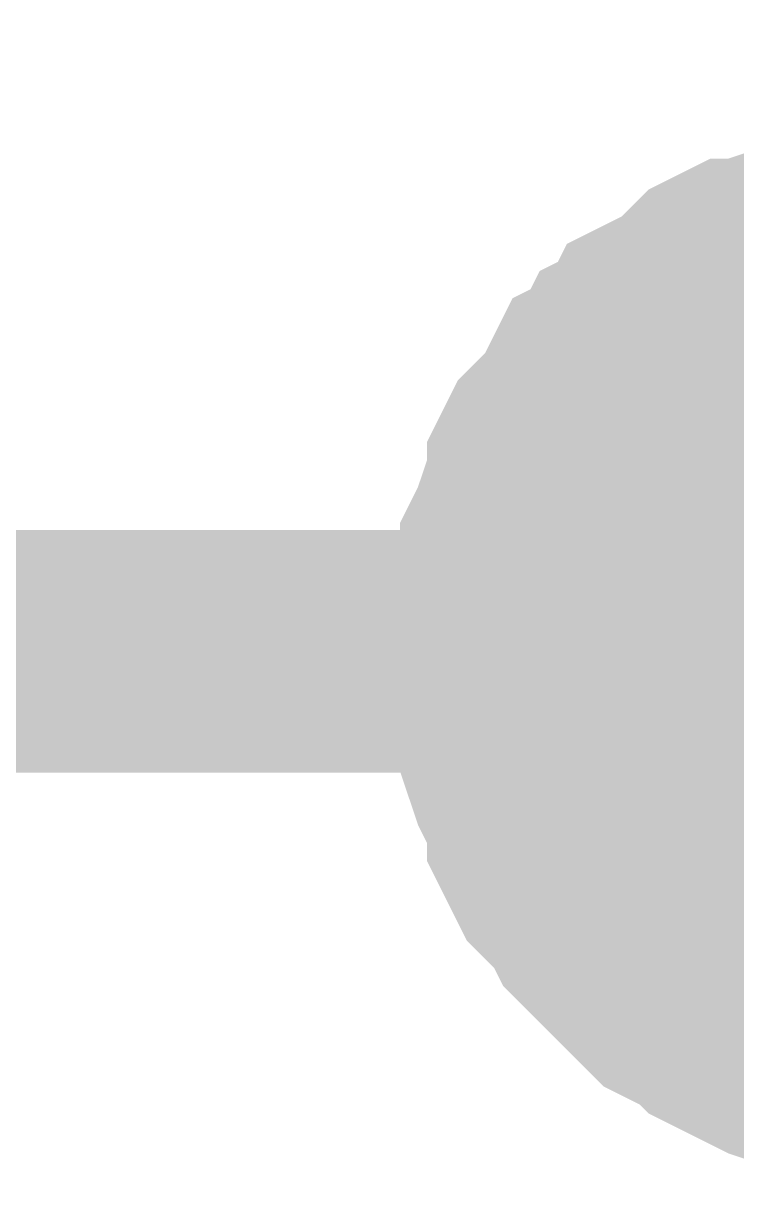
# Model space of a CAD drawing. Header units: inches. Extents: x 0 to 594, y 0 to 420.
# Drawn here: x 293.899 to 294.78, y 341.828 to 343.269 of the extents above; entities that cross this region are included whole.
import ezdxf

# ---------------------------------------------------------------- set-up
doc = ezdxf.new("R2010")
doc.units = ezdxf.units.IN
doc.layers.add('Sheet', color=255, linetype='Continuous')

msp = doc.modelspace()

# ---------------------------------------------------------------- linework, layer by layer
at = {"layer": 'Sheet'}
for points in [[(287.5032, 382.4952, 0.2997, 0.2997, 0), (295.0066, 382.4952, 0.2997, 0.2997, 0), (295.0066, 342.4931, 0.2997, 0.2997, 0), (287.5032, 342.4931, 0.2997, 0.2997, 0)], [(294.5026, 342.4931, 0.2997, 0.2997, 0), (294.5026, 342.5155, 0.2997, 0.2997, 0), (294.5026, 342.5491, 0.2997, 0.2997, 0), (294.5138, 342.5715, 0.2997, 0.2997, 0), (294.5138, 342.5939, 0.2997, 0.2997, 0), (294.5138, 342.6163, 0.2997, 0.2997, 0), (294.525, 342.6387, 0.2997, 0.2997, 0), (294.5362, 342.6722, 0.2997, 0.2997, 0), (294.5474, 342.6946, 0.2997, 0.2997, 0), (294.5474, 342.717, 0.2997, 0.2997, 0), (294.5586, 342.7394, 0.2997, 0.2997, 0), (294.5698, 342.7506, 0.2997, 0.2997, 0), (294.5922, 342.773, 0.2997, 0.2997, 0), (294.6034, 342.7954, 0.2997, 0.2997, 0), (294.6146, 342.8178, 0.2997, 0.2997, 0), (294.637, 342.829, 0.2997, 0.2997, 0), (294.6482, 342.8514, 0.2997, 0.2997, 0), (294.6706, 342.8626, 0.2997, 0.2997, 0), (294.6818, 342.885, 0.2997, 0.2997, 0), (294.7042, 342.8962, 0.2997, 0.2997, 0), (294.7266, 342.9074, 0.2997, 0.2997, 0), (294.749, 342.9298, 0.2997, 0.2997, 0), (294.7602, 342.941, 0.2997, 0.2997, 0), (294.7826, 342.9522, 0.2997, 0.2997, 0), (294.805, 342.9522, 0.2997, 0.2997, 0), (294.8274, 342.9634, 0.2997, 0.2997, 0), (294.861, 342.9746, 0.2997, 0.2997, 0), (294.8834, 342.9858, 0.2997, 0.2997, 0), (294.9058, 342.9858, 0.2997, 0.2997, 0), (294.9282, 342.9858, 0.2997, 0.2997, 0), (294.9506, 342.997, 0.2997, 0.2997, 0)], [(294.5026, 342.4931, 0.2997, 0.2997, 0), (294.5026, 342.5155, 0.2997, 0.2997, 0), (294.5026, 342.5491, 0.2997, 0.2997, 0), (294.5138, 342.5715, 0.2997, 0.2997, 0), (294.5138, 342.5939, 0.2997, 0.2997, 0), (294.5138, 342.6163, 0.2997, 0.2997, 0), (294.525, 342.6387, 0.2997, 0.2997, 0), (294.5362, 342.6722, 0.2997, 0.2997, 0), (294.5474, 342.6946, 0.2997, 0.2997, 0), (294.5474, 342.717, 0.2997, 0.2997, 0), (294.5586, 342.7394, 0.2997, 0.2997, 0), (294.5698, 342.7506, 0.2997, 0.2997, 0), (294.5922, 342.773, 0.2997, 0.2997, 0), (294.6034, 342.7954, 0.2997, 0.2997, 0), (294.6146, 342.8178, 0.2997, 0.2997, 0), (294.637, 342.829, 0.2997, 0.2997, 0), (294.6482, 342.8514, 0.2997, 0.2997, 0), (294.6706, 342.8626, 0.2997, 0.2997, 0), (294.6818, 342.885, 0.2997, 0.2997, 0), (294.7042, 342.8962, 0.2997, 0.2997, 0), (294.7266, 342.9074, 0.2997, 0.2997, 0), (294.749, 342.9298, 0.2997, 0.2997, 0), (294.7602, 342.941, 0.2997, 0.2997, 0), (294.7826, 342.9522, 0.2997, 0.2997, 0), (294.805, 342.9522, 0.2997, 0.2997, 0), (294.8274, 342.9634, 0.2997, 0.2997, 0), (294.861, 342.9746, 0.2997, 0.2997, 0), (294.8834, 342.9858, 0.2997, 0.2997, 0), (294.9058, 342.9858, 0.2997, 0.2997, 0), (294.9282, 342.9858, 0.2997, 0.2997, 0), (294.9506, 342.997, 0.2997, 0.2997, 0)], [(294.5026, 342.4931, 0.2997, 0.2997, 0), (294.5026, 342.5155, 0.2997, 0.2997, 0), (294.5026, 342.5491, 0.2997, 0.2997, 0), (294.5138, 342.5715, 0.2997, 0.2997, 0), (294.5138, 342.5939, 0.2997, 0.2997, 0), (294.5138, 342.6163, 0.2997, 0.2997, 0), (294.525, 342.6387, 0.2997, 0.2997, 0), (294.5362, 342.6722, 0.2997, 0.2997, 0), (294.5474, 342.6946, 0.2997, 0.2997, 0), (294.5474, 342.717, 0.2997, 0.2997, 0), (294.5586, 342.7394, 0.2997, 0.2997, 0), (294.5698, 342.7506, 0.2997, 0.2997, 0), (294.5922, 342.773, 0.2997, 0.2997, 0), (294.6034, 342.7954, 0.2997, 0.2997, 0), (294.6146, 342.8178, 0.2997, 0.2997, 0), (294.637, 342.829, 0.2997, 0.2997, 0), (294.6482, 342.8514, 0.2997, 0.2997, 0), (294.6706, 342.8626, 0.2997, 0.2997, 0), (294.6818, 342.885, 0.2997, 0.2997, 0), (294.7042, 342.8962, 0.2997, 0.2997, 0), (294.7266, 342.9074, 0.2997, 0.2997, 0), (294.749, 342.9298, 0.2997, 0.2997, 0), (294.7602, 342.941, 0.2997, 0.2997, 0), (294.7826, 342.9522, 0.2997, 0.2997, 0), (294.805, 342.9522, 0.2997, 0.2997, 0), (294.8274, 342.9634, 0.2997, 0.2997, 0), (294.861, 342.9746, 0.2997, 0.2997, 0), (294.8834, 342.9858, 0.2997, 0.2997, 0), (294.9058, 342.9858, 0.2997, 0.2997, 0), (294.9282, 342.9858, 0.2997, 0.2997, 0), (294.9506, 342.997, 0.2997, 0.2997, 0)], [(294.5026, 342.4931, 0.2997, 0.2997, 0), (294.5026, 342.5155, 0.2997, 0.2997, 0), (294.5026, 342.5491, 0.2997, 0.2997, 0), (294.5138, 342.5715, 0.2997, 0.2997, 0), (294.5138, 342.5939, 0.2997, 0.2997, 0), (294.5138, 342.6163, 0.2997, 0.2997, 0), (294.525, 342.6387, 0.2997, 0.2997, 0), (294.5362, 342.6722, 0.2997, 0.2997, 0), (294.5474, 342.6946, 0.2997, 0.2997, 0), (294.5474, 342.717, 0.2997, 0.2997, 0), (294.5586, 342.7394, 0.2997, 0.2997, 0), (294.5698, 342.7506, 0.2997, 0.2997, 0), (294.5922, 342.773, 0.2997, 0.2997, 0), (294.6034, 342.7954, 0.2997, 0.2997, 0), (294.6146, 342.8178, 0.2997, 0.2997, 0), (294.637, 342.829, 0.2997, 0.2997, 0), (294.6482, 342.8514, 0.2997, 0.2997, 0), (294.6706, 342.8626, 0.2997, 0.2997, 0), (294.6818, 342.885, 0.2997, 0.2997, 0), (294.7042, 342.8962, 0.2997, 0.2997, 0), (294.7266, 342.9074, 0.2997, 0.2997, 0), (294.749, 342.9298, 0.2997, 0.2997, 0), (294.7602, 342.941, 0.2997, 0.2997, 0), (294.7826, 342.9522, 0.2997, 0.2997, 0), (294.805, 342.9522, 0.2997, 0.2997, 0), (294.8274, 342.9634, 0.2997, 0.2997, 0), (294.861, 342.9746, 0.2997, 0.2997, 0), (294.8834, 342.9858, 0.2997, 0.2997, 0), (294.9058, 342.9858, 0.2997, 0.2997, 0), (294.9282, 342.9858, 0.2997, 0.2997, 0), (294.9506, 342.997, 0.2997, 0.2997, 0)], [(294.5026, 342.4931, 0.0991, 0.0991, 0), (294.5026, 342.5155, 0.0991, 0.0991, 0), (294.5026, 342.5491, 0.0991, 0.0991, 0), (294.5138, 342.5715, 0.0991, 0.0991, 0), (294.5138, 342.5939, 0.0991, 0.0991, 0), (294.5138, 342.6163, 0.0991, 0.0991, 0), (294.525, 342.6387, 0.0991, 0.0991, 0), (294.5362, 342.6722, 0.0991, 0.0991, 0), (294.5474, 342.6946, 0.0991, 0.0991, 0), (294.5474, 342.717, 0.0991, 0.0991, 0), (294.5586, 342.7394, 0.0991, 0.0991, 0), (294.5698, 342.7506, 0.0991, 0.0991, 0), (294.5922, 342.773, 0.0991, 0.0991, 0), (294.6034, 342.7954, 0.0991, 0.0991, 0), (294.6146, 342.8178, 0.0991, 0.0991, 0), (294.637, 342.829, 0.0991, 0.0991, 0), (294.6482, 342.8514, 0.0991, 0.0991, 0), (294.6706, 342.8626, 0.0991, 0.0991, 0), (294.6818, 342.885, 0.0991, 0.0991, 0), (294.7042, 342.8962, 0.0991, 0.0991, 0), (294.7266, 342.9074, 0.0991, 0.0991, 0), (294.749, 342.9298, 0.0991, 0.0991, 0), (294.7602, 342.941, 0.0991, 0.0991, 0), (294.7826, 342.9522, 0.0991, 0.0991, 0), (294.805, 342.9522, 0.0991, 0.0991, 0), (294.8274, 342.9634, 0.0991, 0.0991, 0), (294.861, 342.9746, 0.0991, 0.0991, 0)], [(294.5026, 342.4931, 0.0991, 0.0991, 0), (294.5026, 342.5155, 0.0991, 0.0991, 0), (294.5026, 342.5491, 0.0991, 0.0991, 0), (294.5138, 342.5715, 0.0991, 0.0991, 0), (294.5138, 342.5939, 0.0991, 0.0991, 0), (294.5138, 342.6163, 0.0991, 0.0991, 0), (294.525, 342.6387, 0.0991, 0.0991, 0), (294.5362, 342.6722, 0.0991, 0.0991, 0), (294.5474, 342.6946, 0.0991, 0.0991, 0), (294.5474, 342.717, 0.0991, 0.0991, 0), (294.5586, 342.7394, 0.0991, 0.0991, 0), (294.5698, 342.7506, 0.0991, 0.0991, 0), (294.5922, 342.773, 0.0991, 0.0991, 0), (294.6034, 342.7954, 0.0991, 0.0991, 0), (294.6146, 342.8178, 0.0991, 0.0991, 0), (294.637, 342.829, 0.0991, 0.0991, 0), (294.6482, 342.8514, 0.0991, 0.0991, 0), (294.6706, 342.8626, 0.0991, 0.0991, 0), (294.6818, 342.885, 0.0991, 0.0991, 0), (294.7042, 342.8962, 0.0991, 0.0991, 0), (294.7266, 342.9074, 0.0991, 0.0991, 0), (294.749, 342.9298, 0.0991, 0.0991, 0), (294.7602, 342.941, 0.0991, 0.0991, 0), (294.7826, 342.9522, 0.0991, 0.0991, 0), (294.805, 342.9522, 0.0991, 0.0991, 0), (294.8274, 342.9634, 0.0991, 0.0991, 0), (294.861, 342.9746, 0.0991, 0.0991, 0)], [(294.5026, 342.4931, 0.0991, 0.0991, 0), (294.5026, 342.5155, 0.0991, 0.0991, 0), (294.5026, 342.5491, 0.0991, 0.0991, 0), (294.5138, 342.5715, 0.0991, 0.0991, 0), (294.5138, 342.5939, 0.0991, 0.0991, 0), (294.5138, 342.6163, 0.0991, 0.0991, 0), (294.525, 342.6387, 0.0991, 0.0991, 0), (294.5362, 342.6722, 0.0991, 0.0991, 0), (294.5474, 342.6946, 0.0991, 0.0991, 0), (294.5474, 342.717, 0.0991, 0.0991, 0), (294.5586, 342.7394, 0.0991, 0.0991, 0), (294.5698, 342.7506, 0.0991, 0.0991, 0), (294.5922, 342.773, 0.0991, 0.0991, 0), (294.6034, 342.7954, 0.0991, 0.0991, 0), (294.6146, 342.8178, 0.0991, 0.0991, 0), (294.637, 342.829, 0.0991, 0.0991, 0), (294.6482, 342.8514, 0.0991, 0.0991, 0), (294.6706, 342.8626, 0.0991, 0.0991, 0), (294.6818, 342.885, 0.0991, 0.0991, 0), (294.7042, 342.8962, 0.0991, 0.0991, 0), (294.7266, 342.9074, 0.0991, 0.0991, 0), (294.749, 342.9298, 0.0991, 0.0991, 0), (294.7602, 342.941, 0.0991, 0.0991, 0), (294.7826, 342.9522, 0.0991, 0.0991, 0), (294.805, 342.9522, 0.0991, 0.0991, 0), (294.8274, 342.9634, 0.0991, 0.0991, 0), (294.861, 342.9746, 0.0991, 0.0991, 0)], [(294.5026, 342.4931, 0.0991, 0.0991, 0), (294.5026, 342.5155, 0.0991, 0.0991, 0), (294.5026, 342.5491, 0.0991, 0.0991, 0), (294.5138, 342.5715, 0.0991, 0.0991, 0), (294.5138, 342.5939, 0.0991, 0.0991, 0), (294.5138, 342.6163, 0.0991, 0.0991, 0), (294.525, 342.6387, 0.0991, 0.0991, 0), (294.5362, 342.6722, 0.0991, 0.0991, 0), (294.5474, 342.6946, 0.0991, 0.0991, 0), (294.5474, 342.717, 0.0991, 0.0991, 0), (294.5586, 342.7394, 0.0991, 0.0991, 0), (294.5698, 342.7506, 0.0991, 0.0991, 0), (294.5922, 342.773, 0.0991, 0.0991, 0), (294.6034, 342.7954, 0.0991, 0.0991, 0), (294.6146, 342.8178, 0.0991, 0.0991, 0), (294.637, 342.829, 0.0991, 0.0991, 0), (294.6482, 342.8514, 0.0991, 0.0991, 0), (294.6706, 342.8626, 0.0991, 0.0991, 0), (294.6818, 342.885, 0.0991, 0.0991, 0), (294.7042, 342.8962, 0.0991, 0.0991, 0), (294.7266, 342.9074, 0.0991, 0.0991, 0), (294.749, 342.9298, 0.0991, 0.0991, 0), (294.7602, 342.941, 0.0991, 0.0991, 0), (294.7826, 342.9522, 0.0991, 0.0991, 0), (294.805, 342.9522, 0.0991, 0.0991, 0), (294.8274, 342.9634, 0.0991, 0.0991, 0), (294.861, 342.9746, 0.0991, 0.0991, 0)], [(294.9506, 341.9779, 0.2997, 0.2997, 0), (294.9282, 341.9891, 0.2997, 0.2997, 0), (294.9058, 341.9891, 0.2997, 0.2997, 0), (294.8834, 341.9891, 0.2997, 0.2997, 0), (294.861, 342.0003, 0.2997, 0.2997, 0), (294.8274, 342.0115, 0.2997, 0.2997, 0), (294.805, 342.0227, 0.2997, 0.2997, 0), (294.7826, 342.0339, 0.2997, 0.2997, 0), (294.7602, 342.0451, 0.2997, 0.2997, 0), (294.749, 342.0563, 0.2997, 0.2997, 0), (294.7266, 342.0675, 0.2997, 0.2997, 0), (294.7042, 342.0787, 0.2997, 0.2997, 0), (294.6818, 342.1011, 0.2997, 0.2997, 0), (294.6706, 342.1123, 0.2997, 0.2997, 0), (294.6482, 342.1347, 0.2997, 0.2997, 0), (294.637, 342.1459, 0.2997, 0.2997, 0), (294.6146, 342.1683, 0.2997, 0.2997, 0), (294.6034, 342.1907, 0.2997, 0.2997, 0), (294.5922, 342.2019, 0.2997, 0.2997, 0), (294.5698, 342.2243, 0.2997, 0.2997, 0), (294.5586, 342.2467, 0.2997, 0.2997, 0), (294.5474, 342.2691, 0.2997, 0.2997, 0), (294.5474, 342.2915, 0.2997, 0.2997, 0), (294.5362, 342.3139, 0.2997, 0.2997, 0), (294.525, 342.3363, 0.2997, 0.2997, 0), (294.5138, 342.3699, 0.2997, 0.2997, 0), (294.5138, 342.3923, 0.2997, 0.2997, 0), (294.5138, 342.4147, 0.2997, 0.2997, 0), (294.5026, 342.4371, 0.2997, 0.2997, 0), (294.5026, 342.4707, 0.2997, 0.2997, 0), (294.5026, 342.4931, 0.2997, 0.2997, 0)], [(294.5026, 342.4931, 0.2997, 0.2997, 0), (294.5026, 342.4931, 0.2997, 0.2997, 0)], [(294.9506, 341.9779, 0.2997, 0.2997, 0), (294.9282, 341.9891, 0.2997, 0.2997, 0), (294.9058, 341.9891, 0.2997, 0.2997, 0), (294.8834, 341.9891, 0.2997, 0.2997, 0), (294.861, 342.0003, 0.2997, 0.2997, 0), (294.8274, 342.0115, 0.2997, 0.2997, 0), (294.805, 342.0227, 0.2997, 0.2997, 0), (294.7826, 342.0339, 0.2997, 0.2997, 0), (294.7602, 342.0451, 0.2997, 0.2997, 0), (294.749, 342.0563, 0.2997, 0.2997, 0), (294.7266, 342.0675, 0.2997, 0.2997, 0), (294.7042, 342.0787, 0.2997, 0.2997, 0), (294.6818, 342.1011, 0.2997, 0.2997, 0), (294.6706, 342.1123, 0.2997, 0.2997, 0), (294.6482, 342.1347, 0.2997, 0.2997, 0), (294.637, 342.1459, 0.2997, 0.2997, 0), (294.6146, 342.1683, 0.2997, 0.2997, 0), (294.6034, 342.1907, 0.2997, 0.2997, 0), (294.5922, 342.2019, 0.2997, 0.2997, 0), (294.5698, 342.2243, 0.2997, 0.2997, 0), (294.5586, 342.2467, 0.2997, 0.2997, 0), (294.5474, 342.2691, 0.2997, 0.2997, 0), (294.5474, 342.2915, 0.2997, 0.2997, 0), (294.5362, 342.3139, 0.2997, 0.2997, 0), (294.525, 342.3363, 0.2997, 0.2997, 0), (294.5138, 342.3699, 0.2997, 0.2997, 0), (294.5138, 342.3923, 0.2997, 0.2997, 0), (294.5138, 342.4147, 0.2997, 0.2997, 0), (294.5026, 342.4371, 0.2997, 0.2997, 0), (294.5026, 342.4707, 0.2997, 0.2997, 0), (294.5026, 342.4931, 0.2997, 0.2997, 0)], [(294.5026, 342.4931, 0.2997, 0.2997, 0), (294.5026, 342.4931, 0.2997, 0.2997, 0)], [(294.9506, 341.9779, 0.2997, 0.2997, 0), (294.9282, 341.9891, 0.2997, 0.2997, 0), (294.9058, 341.9891, 0.2997, 0.2997, 0), (294.8834, 341.9891, 0.2997, 0.2997, 0), (294.861, 342.0003, 0.2997, 0.2997, 0), (294.8274, 342.0115, 0.2997, 0.2997, 0), (294.805, 342.0227, 0.2997, 0.2997, 0), (294.7826, 342.0339, 0.2997, 0.2997, 0), (294.7602, 342.0451, 0.2997, 0.2997, 0), (294.749, 342.0563, 0.2997, 0.2997, 0), (294.7266, 342.0675, 0.2997, 0.2997, 0), (294.7042, 342.0787, 0.2997, 0.2997, 0), (294.6818, 342.1011, 0.2997, 0.2997, 0), (294.6706, 342.1123, 0.2997, 0.2997, 0), (294.6482, 342.1347, 0.2997, 0.2997, 0), (294.637, 342.1459, 0.2997, 0.2997, 0), (294.6146, 342.1683, 0.2997, 0.2997, 0), (294.6034, 342.1907, 0.2997, 0.2997, 0), (294.5922, 342.2019, 0.2997, 0.2997, 0), (294.5698, 342.2243, 0.2997, 0.2997, 0), (294.5586, 342.2467, 0.2997, 0.2997, 0), (294.5474, 342.2691, 0.2997, 0.2997, 0), (294.5474, 342.2915, 0.2997, 0.2997, 0), (294.5362, 342.3139, 0.2997, 0.2997, 0), (294.525, 342.3363, 0.2997, 0.2997, 0), (294.5138, 342.3699, 0.2997, 0.2997, 0), (294.5138, 342.3923, 0.2997, 0.2997, 0), (294.5138, 342.4147, 0.2997, 0.2997, 0), (294.5026, 342.4371, 0.2997, 0.2997, 0), (294.5026, 342.4707, 0.2997, 0.2997, 0), (294.5026, 342.4931, 0.2997, 0.2997, 0)], [(294.5026, 342.4931, 0.2997, 0.2997, 0), (294.5026, 342.4931, 0.2997, 0.2997, 0)], [(294.9506, 341.9779, 0.2997, 0.2997, 0), (294.9282, 341.9891, 0.2997, 0.2997, 0), (294.9058, 341.9891, 0.2997, 0.2997, 0), (294.8834, 341.9891, 0.2997, 0.2997, 0), (294.861, 342.0003, 0.2997, 0.2997, 0), (294.8274, 342.0115, 0.2997, 0.2997, 0), (294.805, 342.0227, 0.2997, 0.2997, 0), (294.7826, 342.0339, 0.2997, 0.2997, 0), (294.7602, 342.0451, 0.2997, 0.2997, 0), (294.749, 342.0563, 0.2997, 0.2997, 0), (294.7266, 342.0675, 0.2997, 0.2997, 0), (294.7042, 342.0787, 0.2997, 0.2997, 0), (294.6818, 342.1011, 0.2997, 0.2997, 0), (294.6706, 342.1123, 0.2997, 0.2997, 0), (294.6482, 342.1347, 0.2997, 0.2997, 0), (294.637, 342.1459, 0.2997, 0.2997, 0), (294.6146, 342.1683, 0.2997, 0.2997, 0), (294.6034, 342.1907, 0.2997, 0.2997, 0), (294.5922, 342.2019, 0.2997, 0.2997, 0), (294.5698, 342.2243, 0.2997, 0.2997, 0), (294.5586, 342.2467, 0.2997, 0.2997, 0), (294.5474, 342.2691, 0.2997, 0.2997, 0), (294.5474, 342.2915, 0.2997, 0.2997, 0), (294.5362, 342.3139, 0.2997, 0.2997, 0), (294.525, 342.3363, 0.2997, 0.2997, 0), (294.5138, 342.3699, 0.2997, 0.2997, 0), (294.5138, 342.3923, 0.2997, 0.2997, 0), (294.5138, 342.4147, 0.2997, 0.2997, 0), (294.5026, 342.4371, 0.2997, 0.2997, 0), (294.5026, 342.4707, 0.2997, 0.2997, 0), (294.5026, 342.4931, 0.2997, 0.2997, 0)], [(294.5026, 342.4931, 0.2997, 0.2997, 0), (294.5026, 342.4931, 0.2997, 0.2997, 0)], [(294.861, 342.0003, 0.0991, 0.0991, 0), (294.8274, 342.0115, 0.0991, 0.0991, 0), (294.805, 342.0227, 0.0991, 0.0991, 0), (294.7826, 342.0339, 0.0991, 0.0991, 0), (294.7602, 342.0451, 0.0991, 0.0991, 0), (294.749, 342.0563, 0.0991, 0.0991, 0), (294.7266, 342.0675, 0.0991, 0.0991, 0), (294.7042, 342.0787, 0.0991, 0.0991, 0), (294.6818, 342.1011, 0.0991, 0.0991, 0), (294.6706, 342.1123, 0.0991, 0.0991, 0), (294.6482, 342.1347, 0.0991, 0.0991, 0), (294.637, 342.1459, 0.0991, 0.0991, 0), (294.6146, 342.1683, 0.0991, 0.0991, 0), (294.6034, 342.1907, 0.0991, 0.0991, 0), (294.5922, 342.2019, 0.0991, 0.0991, 0), (294.5698, 342.2243, 0.0991, 0.0991, 0), (294.5586, 342.2467, 0.0991, 0.0991, 0), (294.5474, 342.2691, 0.0991, 0.0991, 0), (294.5474, 342.2915, 0.0991, 0.0991, 0), (294.5362, 342.3139, 0.0991, 0.0991, 0), (294.525, 342.3363, 0.0991, 0.0991, 0), (294.5138, 342.3699, 0.0991, 0.0991, 0), (294.5138, 342.3923, 0.0991, 0.0991, 0), (294.5138, 342.4147, 0.0991, 0.0991, 0), (294.5026, 342.4371, 0.0991, 0.0991, 0), (294.5026, 342.4707, 0.0991, 0.0991, 0), (294.5026, 342.4931, 0.0991, 0.0991, 0)], [(294.5026, 342.4931, 0.0991, 0.0991, 0), (294.5026, 342.4931, 0.0991, 0.0991, 0)], [(294.861, 342.0003, 0.0991, 0.0991, 0), (294.8274, 342.0115, 0.0991, 0.0991, 0), (294.805, 342.0227, 0.0991, 0.0991, 0), (294.7826, 342.0339, 0.0991, 0.0991, 0), (294.7602, 342.0451, 0.0991, 0.0991, 0), (294.749, 342.0563, 0.0991, 0.0991, 0), (294.7266, 342.0675, 0.0991, 0.0991, 0), (294.7042, 342.0787, 0.0991, 0.0991, 0), (294.6818, 342.1011, 0.0991, 0.0991, 0), (294.6706, 342.1123, 0.0991, 0.0991, 0), (294.6482, 342.1347, 0.0991, 0.0991, 0), (294.637, 342.1459, 0.0991, 0.0991, 0), (294.6146, 342.1683, 0.0991, 0.0991, 0), (294.6034, 342.1907, 0.0991, 0.0991, 0), (294.5922, 342.2019, 0.0991, 0.0991, 0), (294.5698, 342.2243, 0.0991, 0.0991, 0), (294.5586, 342.2467, 0.0991, 0.0991, 0), (294.5474, 342.2691, 0.0991, 0.0991, 0), (294.5474, 342.2915, 0.0991, 0.0991, 0), (294.5362, 342.3139, 0.0991, 0.0991, 0), (294.525, 342.3363, 0.0991, 0.0991, 0), (294.5138, 342.3699, 0.0991, 0.0991, 0), (294.5138, 342.3923, 0.0991, 0.0991, 0), (294.5138, 342.4147, 0.0991, 0.0991, 0), (294.5026, 342.4371, 0.0991, 0.0991, 0), (294.5026, 342.4707, 0.0991, 0.0991, 0), (294.5026, 342.4931, 0.0991, 0.0991, 0)], [(294.5026, 342.4931, 0.0991, 0.0991, 0), (294.5026, 342.4931, 0.0991, 0.0991, 0)], [(294.861, 342.0003, 0.0991, 0.0991, 0), (294.8274, 342.0115, 0.0991, 0.0991, 0), (294.805, 342.0227, 0.0991, 0.0991, 0), (294.7826, 342.0339, 0.0991, 0.0991, 0), (294.7602, 342.0451, 0.0991, 0.0991, 0), (294.749, 342.0563, 0.0991, 0.0991, 0), (294.7266, 342.0675, 0.0991, 0.0991, 0), (294.7042, 342.0787, 0.0991, 0.0991, 0), (294.6818, 342.1011, 0.0991, 0.0991, 0), (294.6706, 342.1123, 0.0991, 0.0991, 0), (294.6482, 342.1347, 0.0991, 0.0991, 0), (294.637, 342.1459, 0.0991, 0.0991, 0), (294.6146, 342.1683, 0.0991, 0.0991, 0), (294.6034, 342.1907, 0.0991, 0.0991, 0), (294.5922, 342.2019, 0.0991, 0.0991, 0), (294.5698, 342.2243, 0.0991, 0.0991, 0), (294.5586, 342.2467, 0.0991, 0.0991, 0), (294.5474, 342.2691, 0.0991, 0.0991, 0), (294.5474, 342.2915, 0.0991, 0.0991, 0), (294.5362, 342.3139, 0.0991, 0.0991, 0), (294.525, 342.3363, 0.0991, 0.0991, 0), (294.5138, 342.3699, 0.0991, 0.0991, 0), (294.5138, 342.3923, 0.0991, 0.0991, 0), (294.5138, 342.4147, 0.0991, 0.0991, 0), (294.5026, 342.4371, 0.0991, 0.0991, 0), (294.5026, 342.4707, 0.0991, 0.0991, 0), (294.5026, 342.4931, 0.0991, 0.0991, 0)], [(294.5026, 342.4931, 0.0991, 0.0991, 0), (294.5026, 342.4931, 0.0991, 0.0991, 0)], [(294.861, 342.0003, 0.0991, 0.0991, 0), (294.8274, 342.0115, 0.0991, 0.0991, 0), (294.805, 342.0227, 0.0991, 0.0991, 0), (294.7826, 342.0339, 0.0991, 0.0991, 0), (294.7602, 342.0451, 0.0991, 0.0991, 0), (294.749, 342.0563, 0.0991, 0.0991, 0), (294.7266, 342.0675, 0.0991, 0.0991, 0), (294.7042, 342.0787, 0.0991, 0.0991, 0), (294.6818, 342.1011, 0.0991, 0.0991, 0), (294.6706, 342.1123, 0.0991, 0.0991, 0), (294.6482, 342.1347, 0.0991, 0.0991, 0), (294.637, 342.1459, 0.0991, 0.0991, 0), (294.6146, 342.1683, 0.0991, 0.0991, 0), (294.6034, 342.1907, 0.0991, 0.0991, 0), (294.5922, 342.2019, 0.0991, 0.0991, 0), (294.5698, 342.2243, 0.0991, 0.0991, 0), (294.5586, 342.2467, 0.0991, 0.0991, 0), (294.5474, 342.2691, 0.0991, 0.0991, 0), (294.5474, 342.2915, 0.0991, 0.0991, 0), (294.5362, 342.3139, 0.0991, 0.0991, 0), (294.525, 342.3363, 0.0991, 0.0991, 0), (294.5138, 342.3699, 0.0991, 0.0991, 0), (294.5138, 342.3923, 0.0991, 0.0991, 0), (294.5138, 342.4147, 0.0991, 0.0991, 0), (294.5026, 342.4371, 0.0991, 0.0991, 0), (294.5026, 342.4707, 0.0991, 0.0991, 0), (294.5026, 342.4931, 0.0991, 0.0991, 0)], [(294.5026, 342.4931, 0.0991, 0.0991, 0), (294.5026, 342.4931, 0.0991, 0.0991, 0)]]:
    msp.add_lwpolyline(points, format="xyseb", dxfattribs=at)
msp.add_lwpolyline([(294.746, 342.5, 0.508, 0.508, 1), (295.254, 342.5, 0.508, 0.508, 1)], format="xyseb", close=True, dxfattribs=at)

doc.saveas('drawing.dxf')
